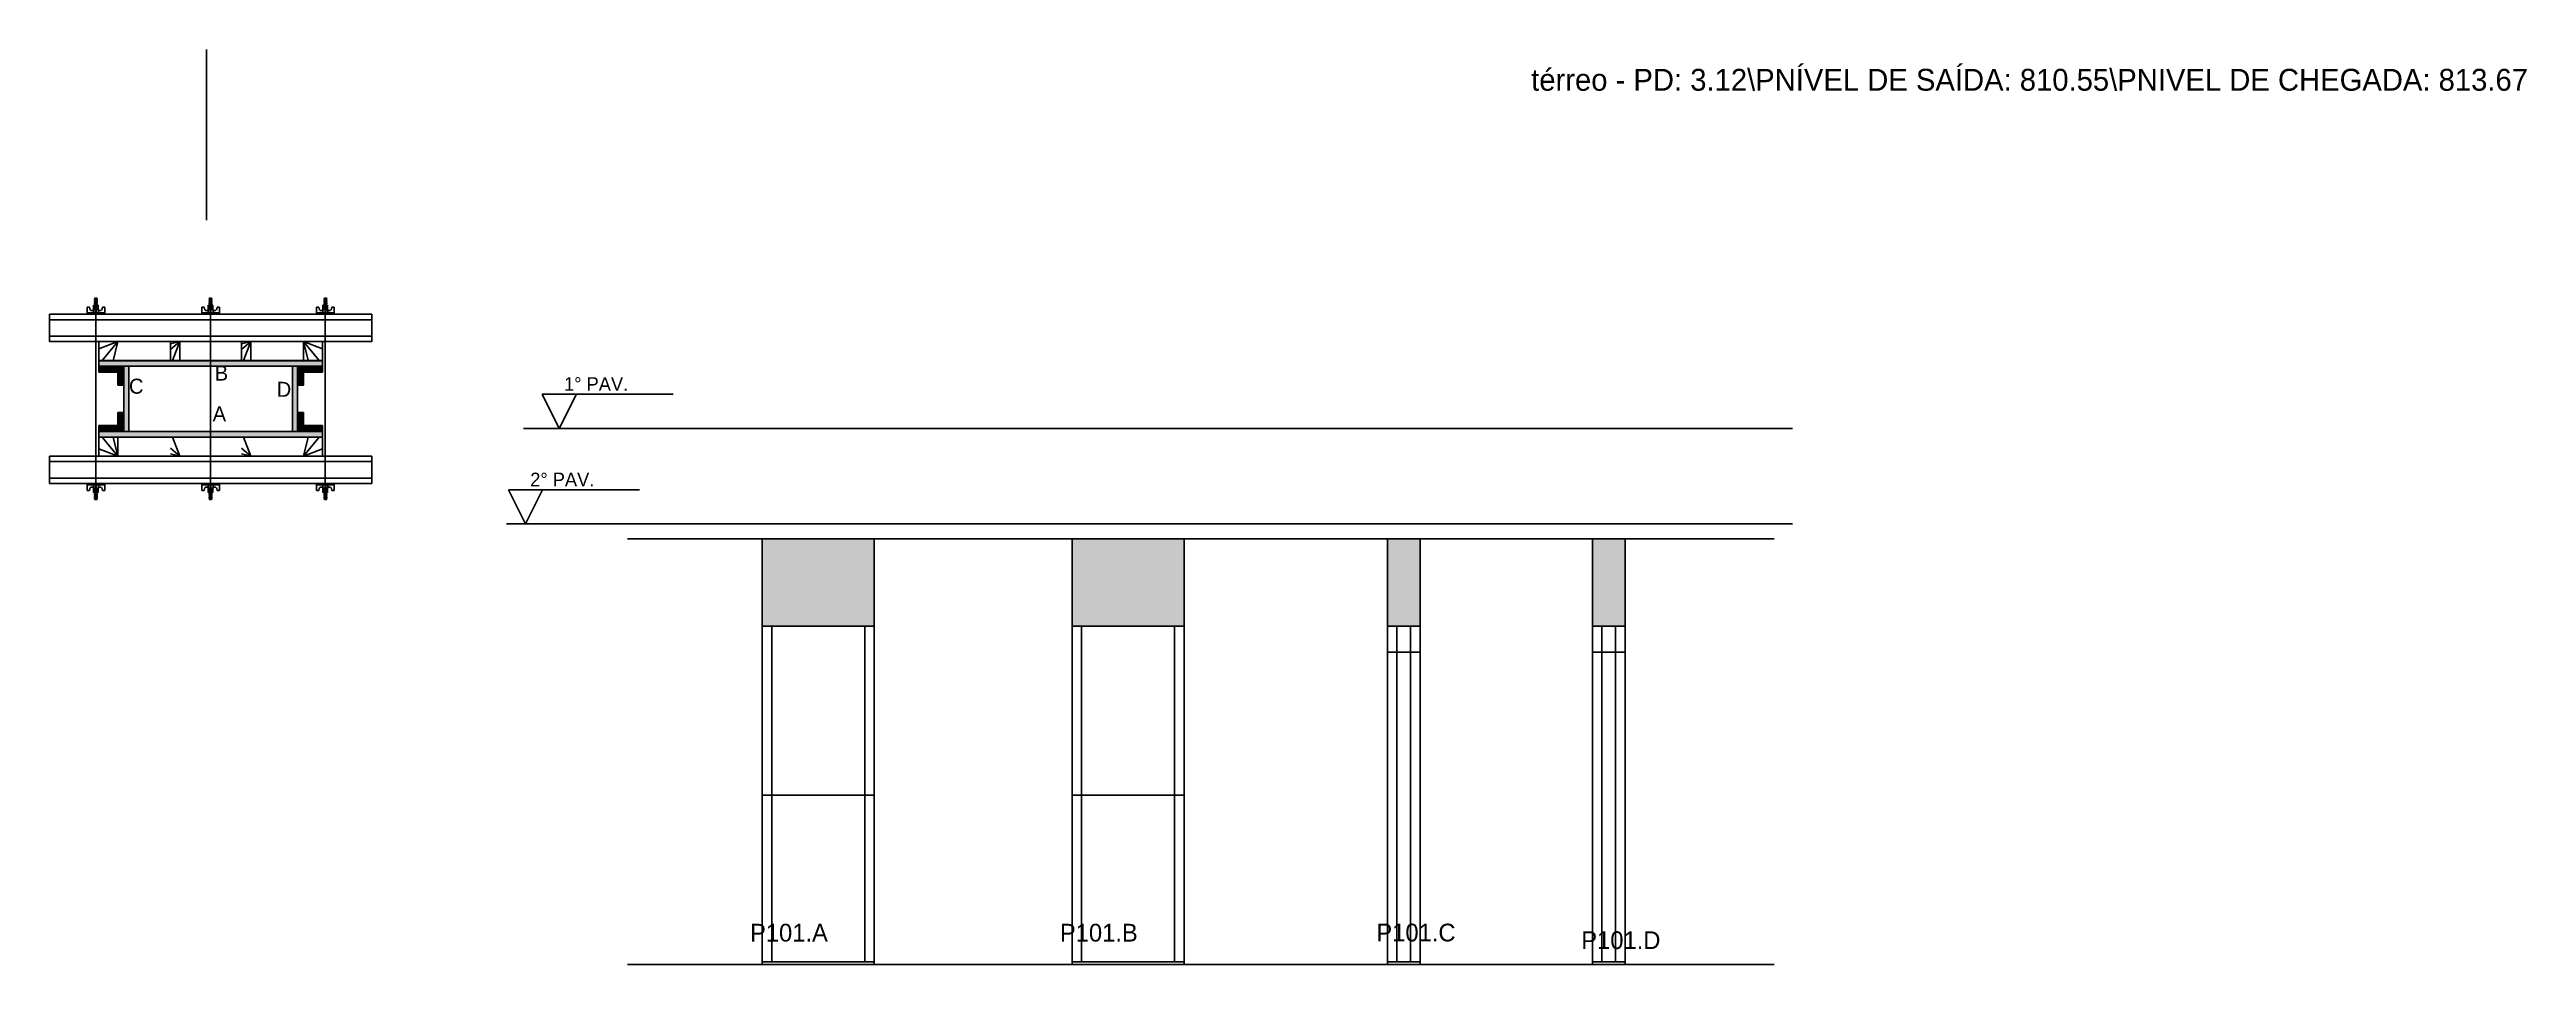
# Model space of a CAD drawing. Header units: metres. Extents: x 14595 to 16410, y -1766 to -1095.
import ezdxf

# ---------------------------------------------------------------- set-up
doc = ezdxf.new("R2010")
doc.units = ezdxf.units.M
for name, color, linetype in [('CHAPA', 7, 'Continuous'), ('COTA', 7, 'Continuous'), ('Hachura', 7, 'Continuous'), ('Madeira', 7, 'Continuous'), ('NIVEL 1° PAV.', 7, 'Continuous'), ('NIVEL 2° PAV.', 7, 'Continuous'), ('NOMENCLATURA', 7, 'Continuous'), ('Nível', 7, 'Continuous'), ('Painéis', 7, 'Continuous'), ('Perfil Metálico', 7, 'Continuous'), ('SARR_2.2x7', 7, 'Continuous'), ('SARRAFO', 7, 'Continuous'), ('Texto Seção', 7, 'Continuous'), ('TEXTO_GERAL', 7, 'Continuous')]:
    doc.layers.add(name, color=color, linetype=linetype)

msp = doc.modelspace()

# ---------------------------------------------------------------- hatches: boundary and pattern name
at = {"layer": 'COTA'}
h = msp.add_hatch(color=7, dxfattribs=at)
h.dxf.hatch_style = 1
h.paths.add_polyline_path([(15117.3, -1518), (15199.3, -1518), (15199.3, -1518), (15199.3, -1454), (15199.3, -1454), (15117.3, -1454), (15117.3, -1454), (15117.3, -1518)])
h = msp.add_hatch(color=7, dxfattribs=at)
h.dxf.hatch_style = 1
h.paths.add_polyline_path([(15344.2, -1518), (15426.2, -1518), (15426.2, -1518), (15426.2, -1454), (15426.2, -1454), (15344.2, -1454), (15344.2, -1454), (15344.2, -1518)])
h = msp.add_hatch(color=7, dxfattribs=at)
h.dxf.hatch_style = 1
h.paths.add_polyline_path([(15575.2, -1518), (15599.2, -1518), (15599.2, -1518), (15599.2, -1454), (15599.2, -1454), (15575.2, -1454), (15575.2, -1454), (15575.2, -1518)])
h = msp.add_hatch(color=7, dxfattribs=at)
h.dxf.hatch_style = 1
h.paths.add_polyline_path([(15725.3, -1518), (15749.3, -1518), (15749.3, -1518), (15749.3, -1454), (15749.3, -1454), (15725.3, -1454), (15725.3, -1454), (15725.3, -1518)])
at = {"layer": 'Hachura'}
h = msp.add_hatch(color=7, dxfattribs=at)
h.dxf.hatch_style = 1
h.paths.add_polyline_path([(14631.2, -1327.4), (14631.2, -1323.4), (14631.2, -1323.4), (14795.2, -1323.4), (14795.2, -1323.4), (14795.2, -1327.4), (14795.2, -1327.4), (14631.2, -1327.4)])
h = msp.add_hatch(color=7, dxfattribs=at)
h.dxf.hatch_style = 1
h.paths.add_polyline_path([(14631.2, -1327.4), (14631.2, -1323.4), (14631.2, -1323.4), (14795.2, -1323.4), (14795.2, -1323.4), (14795.2, -1327.4), (14795.2, -1327.4), (14631.2, -1327.4)])
h = msp.add_hatch(color=7, dxfattribs=at)
h.dxf.hatch_style = 1
h.paths.add_polyline_path([(14645.2, -1327.4), (14645.2, -1331.8), (14645.2, -1331.8), (14631.2, -1331.8), (14631.2, -1331.8), (14631.2, -1327.4), (14631.2, -1327.4), (14645.2, -1327.4)])
h = msp.add_hatch(color=7, dxfattribs=at)
h.dxf.hatch_style = 1
h.paths.add_polyline_path([(14649.6, -1327.4), (14645.2, -1327.4), (14645.2, -1327.4), (14645.2, -1341.4), (14645.2, -1341.4), (14649.6, -1341.4), (14649.6, -1341.4), (14649.6, -1327.4)])
h = msp.add_hatch(color=7, dxfattribs=at)
h.dxf.hatch_style = 1
h.paths.add_polyline_path([(14653.2, -1327.4), (14649.6, -1327.4), (14649.6, -1327.4), (14649.6, -1375.4), (14649.6, -1375.4), (14653.2, -1375.4), (14653.2, -1375.4), (14653.2, -1327.4)])
h = msp.add_hatch(color=7, dxfattribs=at)
h.dxf.hatch_style = 1
h.paths.add_polyline_path([(14653.2, -1327.4), (14649.6, -1327.4), (14649.6, -1327.4), (14649.6, -1375.4), (14649.6, -1375.4), (14653.2, -1375.4), (14653.2, -1375.4), (14653.2, -1327.4)])
h = msp.add_hatch(color=7, dxfattribs=at)
h.dxf.hatch_style = 1
h.paths.add_polyline_path([(14776.8, -1327.4), (14773.2, -1327.4), (14773.2, -1327.4), (14773.2, -1375.4), (14773.2, -1375.4), (14776.8, -1375.4), (14776.8, -1375.4), (14776.8, -1327.4)])
h = msp.add_hatch(color=7, dxfattribs=at)
h.dxf.hatch_style = 1
h.paths.add_polyline_path([(14776.8, -1327.4), (14773.2, -1327.4), (14773.2, -1327.4), (14773.2, -1375.4), (14773.2, -1375.4), (14776.8, -1375.4), (14776.8, -1375.4), (14776.8, -1327.4)])
h = msp.add_hatch(color=7, dxfattribs=at)
h.dxf.hatch_style = 1
h.paths.add_polyline_path([(14781.2, -1327.4), (14776.8, -1327.4), (14776.8, -1327.4), (14776.8, -1341.4), (14776.8, -1341.4), (14781.2, -1341.4), (14781.2, -1341.4), (14781.2, -1327.4)])
h = msp.add_hatch(color=7, dxfattribs=at)
h.dxf.hatch_style = 1
h.paths.add_polyline_path([(14781.2, -1327.4), (14781.2, -1331.8), (14781.2, -1331.8), (14795.2, -1331.8), (14795.2, -1331.8), (14795.2, -1327.4), (14795.2, -1327.4), (14781.2, -1327.4)])
h = msp.add_hatch(color=7, dxfattribs=at)
h.dxf.hatch_style = 1
h.paths.add_polyline_path([(14645.2, -1375.4), (14645.2, -1371), (14645.2, -1371), (14631.2, -1371), (14631.2, -1371), (14631.2, -1375.4), (14631.2, -1375.4), (14645.2, -1375.4)])
h = msp.add_hatch(color=7, dxfattribs=at)
h.dxf.hatch_style = 1
h.paths.add_polyline_path([(14631.2, -1375.4), (14631.2, -1379.4), (14631.2, -1379.4), (14795.2, -1379.4), (14795.2, -1379.4), (14795.2, -1375.4), (14795.2, -1375.4), (14631.2, -1375.4)])
h = msp.add_hatch(color=7, dxfattribs=at)
h.dxf.hatch_style = 1
h.paths.add_polyline_path([(14631.2, -1375.4), (14631.2, -1379.4), (14631.2, -1379.4), (14795.2, -1379.4), (14795.2, -1379.4), (14795.2, -1375.4), (14795.2, -1375.4), (14631.2, -1375.4)])
h = msp.add_hatch(color=7, dxfattribs=at)
h.dxf.hatch_style = 1
h.paths.add_polyline_path([(14649.6, -1375.4), (14645.2, -1375.4), (14645.2, -1375.4), (14645.2, -1361.4), (14645.2, -1361.4), (14649.6, -1361.4), (14649.6, -1361.4), (14649.6, -1375.4)])
h = msp.add_hatch(color=7, dxfattribs=at)
h.dxf.hatch_style = 1
h.paths.add_polyline_path([(14781.2, -1375.4), (14776.8, -1375.4), (14776.8, -1375.4), (14776.8, -1361.4), (14776.8, -1361.4), (14781.2, -1361.4), (14781.2, -1361.4), (14781.2, -1375.4)])
h = msp.add_hatch(color=7, dxfattribs=at)
h.dxf.hatch_style = 1
h.paths.add_polyline_path([(14781.2, -1375.4), (14781.2, -1371), (14781.2, -1371), (14795.2, -1371), (14795.2, -1371), (14795.2, -1375.4), (14795.2, -1375.4), (14781.2, -1375.4)])

# ---------------------------------------------------------------- linework, layer by layer
at = {"layer": 'CHAPA', "color": 7, "lineweight": 25}
for points in [[(14631.2, -1327.4), (14631.2, -1323.4), (14795.2, -1323.4), (14795.2, -1327.4)], [(14631.2, -1327.4), (14631.2, -1323.4), (14795.2, -1323.4), (14795.2, -1327.4)], [(14653.2, -1327.4), (14649.6, -1327.4), (14649.6, -1375.4), (14653.2, -1375.4)], [(14653.2, -1327.4), (14649.6, -1327.4), (14649.6, -1375.4), (14653.2, -1375.4)], [(14776.8, -1327.4), (14773.2, -1327.4), (14773.2, -1375.4), (14776.8, -1375.4)], [(14776.8, -1327.4), (14773.2, -1327.4), (14773.2, -1375.4), (14776.8, -1375.4)], [(14631.2, -1375.4), (14631.2, -1379.4), (14795.2, -1379.4), (14795.2, -1375.4)], [(14631.2, -1375.4), (14631.2, -1379.4), (14795.2, -1379.4), (14795.2, -1375.4)]]:
    msp.add_lwpolyline(points, close=True, dxfattribs=at)
at = {"layer": 'COTA', "color": 7, "lineweight": 25}
for p, q in [((15199.3, -1454), (15117.3, -1454)), ((15117.3, -1518), (15117.3, -1454)), ((15199.3, -1518), (15199.3, -1454)), ((15426.2, -1454), (15344.2, -1454)), ((15344.2, -1518), (15344.2, -1454)), ((15426.2, -1518), (15426.2, -1454))]:
    msp.add_line(p, q, dxfattribs=at)
for points in [[(15599.2, -1518), (15599.2, -1454), (15575.2, -1454), (15575.2, -1518)], [(15749.3, -1518), (15749.3, -1454), (15725.3, -1454), (15725.3, -1518)]]:
    msp.add_lwpolyline(points, dxfattribs=at)
at = {"layer": 'Defpoints', "color": 7, "lineweight": 25}
msp.add_line((14710.2, -1220.3), (14710.2, -1095.3), dxfattribs=at)
at = {"layer": 'Hachura', "color": 7, "lineweight": 25}
for p, q in [((14622.7, -1284.2), (14624.4, -1284.2)), ((14622.8, -1289.4), (14622.8, -1284.2)), ((14624.4, -1284.2), (14625, -1286.4)), ((14625.3, -1286.6), (14627.3, -1286.6)), ((14627.3, -1285.9), (14631.1, -1285.9)), ((14627.3, -1288.4), (14627.3, -1285.9)), ((14630.9, -1282.6), (14627.5, -1282.6)), ((14627.5, -1282.6), (14627.5, -1285.9)), ((14630.9, -1282.7), (14627.5, -1282.7)), ((14628.1, -1278.3), (14630.3, -1279.4)), ((14630.2, -1279.6), (14628.1, -1278.5)), ((14628.1, -1279.4), (14630.3, -1280.5)), ((14630.2, -1280.8), (14628.1, -1279.7)), ((14628.1, -1280.6), (14630.3, -1281.7)), ((14630.2, -1281.9), (14628.1, -1280.9)), ((14629.3, -1282.6), (14628.1, -1282)), ((14628.2, -1277.9), (14628.5, -1277.6)), ((14628.2, -1278.2), (14628.2, -1277.9)), ((14628.2, -1277.9), (14628.2, -1277.9)), ((14630.1, -1277.9), (14628.2, -1277.9)), ((14628.2, -1278.2), (14630.1, -1279.2)), ((14628.2, -1278.2), (14630.1, -1279.2)), ((14628.2, -1279.4), (14628.2, -1278.7)), ((14630.1, -1279.7), (14628.2, -1278.7)), ((14628.2, -1279.4), (14630.1, -1280.3)), ((14628.2, -1280.5), (14628.2, -1279.9)), ((14630.1, -1280.8), (14628.2, -1279.9)), ((14628.2, -1280.1), (14628.2, -1279.9)), ((14628.2, -1280.5), (14630.1, -1281.5)), ((14628.2, -1281.7), (14628.2, -1281)), ((14630.1, -1282), (14628.2, -1281)), ((14628.2, -1281.7), (14630.1, -1282.6)), ((14629.1, -1282.6), (14628.2, -1282.2)), ((14628.2, -1282.6), (14628.2, -1282.2)), ((14628.5, -1277.6), (14629.8, -1277.6)), ((14628.6, -1282.6), (14628.6, -1285.9)), ((14630.1, -1278.5), (14628.8, -1277.9)), ((14628.9, -1288.4), (14628.9, -1286.5)), ((14630.2, -1278.4), (14629.1, -1277.9)), ((14629.2, -1278.6), (14629.2, -1420.4)), ((14629.4, -1286.5), (14629.4, -1288.4)), ((14629.6, -1277.9), (14630.3, -1278.2)), ((14630.1, -1277.9), (14629.8, -1277.6)), ((14629.8, -1277.9), (14630.1, -1278)), ((14630.1, -1278), (14630.1, -1277.9)), ((14630.1, -1278.5), (14630.1, -1279.2)), ((14630.1, -1280.3), (14630.1, -1279.7)), ((14630.1, -1281.1), (14630.1, -1280.8)), ((14630.1, -1281.1), (14630.1, -1281.5)), ((14630.1, -1282), (14630.1, -1282.6)), ((14630.1, -1282.6), (14630.1, -1285.9)), ((14630.9, -1285.9), (14630.9, -1282.6)), ((14631.1, -1285.9), (14630.9, -1285.9)), ((14631.1, -1285.9), (14630.9, -1285.9)), ((14631.1, -1285.9), (14631.1, -1288.4)), ((14633.1, -1286.6), (14631.1, -1286.6)), ((14634, -1284.2), (14633.4, -1286.4)), ((14635.6, -1284.2), (14634, -1284.2)), ((14635.6, -1288.4), (14635.6, -1284.2)), ((14706.7, -1284.2), (14708.4, -1284.2)), ((14706.8, -1289.4), (14706.8, -1284.2)), ((14708.4, -1284.2), (14709, -1286.4)), ((14709.3, -1286.6), (14711.3, -1286.6)), ((14711.3, -1285.9), (14715.1, -1285.9)), ((14711.3, -1288.4), (14711.3, -1285.9)), ((14714.9, -1282.6), (14711.5, -1282.6)), ((14711.5, -1282.6), (14711.5, -1285.9)), ((14714.9, -1282.7), (14711.5, -1282.7)), ((14712.1, -1278.3), (14714.3, -1279.4)), ((14714.2, -1279.6), (14712.1, -1278.5)), ((14712.1, -1279.4), (14714.3, -1280.5)), ((14714.2, -1280.8), (14712.1, -1279.7)), ((14712.1, -1280.6), (14714.3, -1281.7)), ((14714.2, -1281.9), (14712.1, -1280.9)), ((14713.3, -1282.6), (14712.1, -1282)), ((14712.2, -1277.9), (14712.5, -1277.6)), ((14712.2, -1278.2), (14712.2, -1277.9)), ((14712.2, -1277.9), (14712.2, -1277.9)), ((14714.1, -1277.9), (14712.2, -1277.9)), ((14712.2, -1278.2), (14714.1, -1279.2)), ((14712.2, -1278.2), (14714.1, -1279.2)), ((14712.2, -1279.4), (14712.2, -1278.7)), ((14714.1, -1279.7), (14712.2, -1278.7)), ((14712.2, -1279.4), (14714.1, -1280.3)), ((14712.2, -1280.5), (14712.2, -1279.9)), ((14714.1, -1280.8), (14712.2, -1279.9)), ((14712.2, -1280.1), (14712.2, -1279.9)), ((14712.2, -1280.5), (14714.1, -1281.5)), ((14712.2, -1281.7), (14712.2, -1281)), ((14714.1, -1282), (14712.2, -1281)), ((14712.2, -1281.7), (14714.1, -1282.6)), ((14713.1, -1282.6), (14712.2, -1282.2)), ((14712.2, -1282.6), (14712.2, -1282.2)), ((14712.5, -1277.6), (14713.8, -1277.6)), ((14712.6, -1282.6), (14712.6, -1285.9)), ((14714.1, -1278.5), (14712.8, -1277.9)), ((14712.9, -1288.4), (14712.9, -1286.5)), ((14714.2, -1278.4), (14713.1, -1277.9)), ((14713.2, -1278.6), (14713.2, -1420.4)), ((14713.4, -1286.5), (14713.4, -1288.4)), ((14713.6, -1277.9), (14714.3, -1278.2)), ((14714.1, -1277.9), (14713.8, -1277.6)), ((14713.8, -1277.9), (14714.1, -1278)), ((14714.1, -1278), (14714.1, -1277.9)), ((14714.1, -1278.5), (14714.1, -1279.2)), ((14714.1, -1280.3), (14714.1, -1279.7)), ((14714.1, -1281.1), (14714.1, -1280.8)), ((14714.1, -1281.1), (14714.1, -1281.5)), ((14714.1, -1282), (14714.1, -1282.6)), ((14714.1, -1282.6), (14714.1, -1285.9)), ((14714.9, -1285.9), (14714.9, -1282.6)), ((14715.1, -1285.9), (14714.9, -1285.9)), ((14715.1, -1285.9), (14714.9, -1285.9)), ((14715.1, -1285.9), (14715.1, -1288.4)), ((14717.1, -1286.6), (14715.1, -1286.6)), ((14718, -1284.2), (14717.4, -1286.4)), ((14719.6, -1284.2), (14718, -1284.2)), ((14719.6, -1288.4), (14719.6, -1284.2)), ((14790.8, -1288.4), (14790.8, -1284.2)), ((14790.8, -1284.2), (14792.4, -1284.2)), ((14792.4, -1284.2), (14793, -1286.4)), ((14793.3, -1286.6), (14795.3, -1286.6)), ((14799.1, -1285.9), (14795.3, -1285.9)), ((14795.3, -1285.9), (14795.3, -1288.4)), ((14795.3, -1285.9), (14795.5, -1285.9)), ((14795.3, -1285.9), (14795.5, -1285.9)), ((14795.5, -1282.6), (14798.9, -1282.6)), ((14795.5, -1285.9), (14795.5, -1282.6)), ((14795.5, -1282.7), (14798.9, -1282.7)), ((14796.8, -1277.9), (14796.1, -1278.2)), ((14798.3, -1278.3), (14796.1, -1279.4)), ((14798.3, -1279.4), (14796.1, -1280.5)), ((14798.3, -1280.6), (14796.1, -1281.7)), ((14796.2, -1278.4), (14797.3, -1277.9)), ((14796.2, -1279.6), (14798.3, -1278.5)), ((14796.2, -1280.8), (14798.3, -1279.7)), ((14796.2, -1281.9), (14798.3, -1280.9)), ((14796.3, -1277.9), (14796.6, -1277.6)), ((14796.6, -1277.9), (14796.3, -1278)), ((14796.3, -1278), (14796.3, -1277.9)), ((14796.3, -1278.5), (14797.6, -1277.9)), ((14796.3, -1277.9), (14798.2, -1277.9)), ((14798.2, -1278.2), (14796.3, -1279.2)), ((14798.2, -1278.2), (14796.3, -1279.2)), ((14796.3, -1278.5), (14796.3, -1279.2)), ((14796.3, -1279.7), (14798.2, -1278.7)), ((14798.2, -1279.4), (14796.3, -1280.3)), ((14796.3, -1280.3), (14796.3, -1279.7)), ((14796.3, -1280.8), (14798.2, -1279.9)), ((14798.2, -1280.5), (14796.3, -1281.5)), ((14796.3, -1281.1), (14796.3, -1280.8)), ((14796.3, -1282), (14798.2, -1281)), ((14796.3, -1281.1), (14796.3, -1281.5)), ((14798.2, -1281.7), (14796.3, -1282.6)), ((14796.3, -1282), (14796.3, -1282.6)), ((14796.3, -1282.6), (14796.3, -1285.9)), ((14797.9, -1277.6), (14796.6, -1277.6)), ((14797, -1286.5), (14797, -1288.4)), ((14797.1, -1282.6), (14798.3, -1282)), ((14797.2, -1278.6), (14797.2, -1420.4)), ((14797.3, -1282.6), (14798.2, -1282.2)), ((14797.5, -1288.4), (14797.5, -1286.5)), ((14797.8, -1282.6), (14797.8, -1285.9)), ((14798.2, -1277.9), (14797.9, -1277.6)), ((14798.2, -1278.2), (14798.2, -1277.9)), ((14798.2, -1277.9), (14798.2, -1277.9)), ((14798.2, -1279.4), (14798.2, -1278.7)), ((14798.2, -1280.5), (14798.2, -1279.9)), ((14798.2, -1280.1), (14798.2, -1279.9)), ((14798.2, -1281.7), (14798.2, -1281)), ((14798.2, -1282.6), (14798.2, -1282.2)), ((14798.9, -1282.6), (14798.9, -1285.9)), ((14799.1, -1288.4), (14799.1, -1285.9)), ((14801.1, -1286.6), (14799.1, -1286.6)), ((14802, -1284.2), (14801.4, -1286.4)), ((14803.7, -1284.2), (14802, -1284.2)), ((14803.6, -1289.4), (14803.6, -1284.2)), ((14622.7, -1288.4), (14635.6, -1288.4)), ((14622.7, -1288.4), (14627.9, -1288.4)), ((14635.6, -1289.4), (14622.8, -1289.4)), ((14622.9, -1288.4), (14622.9, -1289.4)), ((14623.1, -1288.4), (14623.1, -1289.4)), ((14623.4, -1288.4), (14623.4, -1289.4)), ((14623.9, -1288.4), (14623.9, -1289.4)), ((14624.7, -1288.4), (14624.7, -1289.4)), ((14626.2, -1288.4), (14626.2, -1289.4)), ((14634.7, -1289.4), (14626.9, -1289.4)), ((14629.2, -1288.4), (14627.3, -1288.4)), ((14627.9, -1288.4), (14628.6, -1288.4)), ((14628.2, -1288.8), (14628.2, -1288.6)), ((14628.2, -1289.2), (14628.2, -1288.8)), ((14629.2, -1288.4), (14629.2, -1289.4)), ((14630.2, -1288.6), (14630.2, -1289)), ((14632.2, -1288.4), (14632.2, -1289.4)), ((14633.7, -1288.4), (14633.7, -1289.4)), ((14634.5, -1288.4), (14634.5, -1289.4)), ((14635, -1288.4), (14635, -1289.4)), ((14635.3, -1288.4), (14635.3, -1289.4)), ((14635.5, -1288.4), (14635.5, -1289.4)), ((14635.6, -1288.4), (14635.6, -1289.4)), ((14706.7, -1288.4), (14719.6, -1288.4)), ((14706.7, -1288.4), (14711.9, -1288.4)), ((14719.6, -1289.4), (14706.8, -1289.4)), ((14706.9, -1288.4), (14706.9, -1289.4)), ((14707.1, -1288.4), (14707.1, -1289.4)), ((14707.4, -1288.4), (14707.4, -1289.4)), ((14707.9, -1288.4), (14707.9, -1289.4)), ((14708.7, -1288.4), (14708.7, -1289.4)), ((14710.2, -1288.4), (14710.2, -1289.4)), ((14718.7, -1289.4), (14710.9, -1289.4)), ((14713.2, -1288.4), (14711.3, -1288.4)), ((14711.9, -1288.4), (14712.6, -1288.4)), ((14712.2, -1288.8), (14712.2, -1288.6)), ((14712.2, -1289.2), (14712.2, -1288.8)), ((14713.2, -1288.4), (14713.2, -1289.4)), ((14714.2, -1288.6), (14714.2, -1289)), ((14716.2, -1288.4), (14716.2, -1289.4)), ((14717.7, -1288.4), (14717.7, -1289.4)), ((14718.5, -1288.4), (14718.5, -1289.4)), ((14719, -1288.4), (14719, -1289.4)), ((14719.3, -1288.4), (14719.3, -1289.4)), ((14719.5, -1288.4), (14719.5, -1289.4)), ((14719.6, -1288.4), (14719.6, -1289.4)), ((14803.7, -1288.4), (14790.8, -1288.4)), ((14790.8, -1288.4), (14790.8, -1289.4)), ((14790.8, -1289.4), (14803.6, -1289.4)), ((14790.9, -1288.4), (14790.9, -1289.4)), ((14791.1, -1288.4), (14791.1, -1289.4)), ((14791.4, -1288.4), (14791.4, -1289.4)), ((14791.7, -1289.4), (14799.5, -1289.4)), ((14791.9, -1288.4), (14791.9, -1289.4)), ((14792.7, -1288.4), (14792.7, -1289.4)), ((14794.2, -1288.4), (14794.2, -1289.4)), ((14796.2, -1288.6), (14796.2, -1289)), ((14797.2, -1288.4), (14799.1, -1288.4)), ((14797.2, -1288.4), (14797.2, -1289.4)), ((14798.5, -1288.4), (14797.8, -1288.4)), ((14798.2, -1288.8), (14798.2, -1288.6)), ((14798.2, -1289.2), (14798.2, -1288.8)), ((14803.7, -1288.4), (14798.5, -1288.4)), ((14800.2, -1288.4), (14800.2, -1289.4)), ((14801.7, -1288.4), (14801.7, -1289.4)), ((14802.5, -1288.4), (14802.5, -1289.4)), ((14803, -1288.4), (14803, -1289.4)), ((14803.3, -1288.4), (14803.3, -1289.4)), ((14803.5, -1288.4), (14803.5, -1289.4)), ((14622.7, -1414.3), (14635.6, -1414.3)), ((14622.7, -1414.3), (14627.9, -1414.3)), ((14635.6, -1413.4), (14622.8, -1413.4)), ((14622.8, -1413.4), (14622.8, -1418.5)), ((14622.9, -1414.3), (14622.9, -1413.3)), ((14623.1, -1414.3), (14623.1, -1413.3)), ((14623.4, -1414.3), (14623.4, -1413.3)), ((14623.9, -1414.3), (14623.9, -1413.3)), ((14624.7, -1414.3), (14624.7, -1413.3)), ((14626.2, -1414.3), (14626.2, -1413.3)), ((14634.7, -1413.4), (14626.9, -1413.4)), ((14629.2, -1414.3), (14627.3, -1414.3)), ((14627.3, -1414.3), (14627.3, -1416.8)), ((14627.9, -1414.3), (14628.6, -1414.3)), ((14628.2, -1413.5), (14628.2, -1413.9)), ((14628.2, -1413.9), (14628.2, -1414.1)), ((14628.9, -1414.3), (14628.9, -1416.3)), ((14629.2, -1414.3), (14629.2, -1413.4)), ((14629.4, -1416.3), (14629.4, -1414.3)), ((14630.2, -1414.1), (14630.2, -1413.7)), ((14631.1, -1416.8), (14631.1, -1414.3)), ((14632.2, -1414.3), (14632.2, -1413.4)), ((14633.7, -1414.3), (14633.7, -1413.3)), ((14634.5, -1414.3), (14634.5, -1413.3)), ((14635, -1414.3), (14635, -1413.3)), ((14635.3, -1414.3), (14635.3, -1413.3)), ((14635.5, -1414.3), (14635.5, -1413.3)), ((14635.6, -1414.3), (14635.6, -1413.4)), ((14635.6, -1414.3), (14635.6, -1418.5)), ((14706.7, -1414.3), (14719.6, -1414.3)), ((14706.7, -1414.3), (14711.9, -1414.3)), ((14719.6, -1413.4), (14706.8, -1413.4)), ((14706.8, -1413.4), (14706.8, -1418.5)), ((14706.9, -1414.3), (14706.9, -1413.3)), ((14707.1, -1414.3), (14707.1, -1413.3)), ((14707.4, -1414.3), (14707.4, -1413.3)), ((14707.9, -1414.3), (14707.9, -1413.3)), ((14708.7, -1414.3), (14708.7, -1413.3)), ((14710.2, -1414.3), (14710.2, -1413.3)), ((14718.7, -1413.4), (14710.9, -1413.4)), ((14713.2, -1414.3), (14711.3, -1414.3)), ((14711.3, -1414.3), (14711.3, -1416.8)), ((14711.9, -1414.3), (14712.6, -1414.3)), ((14712.2, -1413.5), (14712.2, -1413.9)), ((14712.2, -1413.9), (14712.2, -1414.1)), ((14712.9, -1414.3), (14712.9, -1416.3)), ((14713.2, -1414.3), (14713.2, -1413.4)), ((14713.4, -1416.3), (14713.4, -1414.3)), ((14714.2, -1414.1), (14714.2, -1413.7)), ((14715.1, -1416.8), (14715.1, -1414.3)), ((14716.2, -1414.3), (14716.2, -1413.4)), ((14717.7, -1414.3), (14717.7, -1413.3)), ((14718.5, -1414.3), (14718.5, -1413.3)), ((14719, -1414.3), (14719, -1413.3)), ((14719.3, -1414.3), (14719.3, -1413.3)), ((14719.5, -1414.3), (14719.5, -1413.3)), ((14719.6, -1414.3), (14719.6, -1413.4)), ((14719.6, -1414.3), (14719.6, -1418.5)), ((14790.8, -1413.4), (14803.6, -1413.4)), ((14790.8, -1414.3), (14790.8, -1413.4)), ((14803.7, -1414.3), (14790.8, -1414.3)), ((14790.8, -1414.3), (14790.8, -1418.5)), ((14790.9, -1414.3), (14790.9, -1413.3)), ((14791.1, -1414.3), (14791.1, -1413.3)), ((14791.4, -1414.3), (14791.4, -1413.3)), ((14791.7, -1413.4), (14799.5, -1413.4)), ((14791.9, -1414.3), (14791.9, -1413.3)), ((14792.7, -1414.3), (14792.7, -1413.3)), ((14794.2, -1414.3), (14794.2, -1413.4)), ((14795.3, -1416.8), (14795.3, -1414.3)), ((14796.2, -1414.1), (14796.2, -1413.7)), ((14797, -1416.3), (14797, -1414.3)), ((14797.2, -1414.3), (14797.2, -1413.4)), ((14797.2, -1414.3), (14799.1, -1414.3)), ((14797.5, -1414.3), (14797.5, -1416.3)), ((14798.5, -1414.3), (14797.8, -1414.3)), ((14798.2, -1413.5), (14798.2, -1413.9)), ((14798.2, -1413.9), (14798.2, -1414.1)), ((14803.7, -1414.3), (14798.5, -1414.3)), ((14799.1, -1414.3), (14799.1, -1416.8)), ((14800.2, -1414.3), (14800.2, -1413.3)), ((14801.7, -1414.3), (14801.7, -1413.3)), ((14802.5, -1414.3), (14802.5, -1413.3)), ((14803, -1414.3), (14803, -1413.3)), ((14803.3, -1414.3), (14803.3, -1413.3)), ((14803.5, -1414.3), (14803.5, -1413.3)), ((14803.6, -1413.4), (14803.6, -1418.5)), ((14622.7, -1418.5), (14624.4, -1418.5)), ((14624.4, -1418.5), (14625, -1416.3)), ((14625.3, -1416.1), (14627.3, -1416.1)), ((14627.3, -1416.8), (14631.1, -1416.8)), ((14627.5, -1420.1), (14627.5, -1416.8)), ((14630.9, -1420), (14627.5, -1420)), ((14630.9, -1420.1), (14627.5, -1420.1)), ((14629.3, -1420.1), (14628.1, -1420.7)), ((14630.2, -1420.8), (14628.1, -1421.9)), ((14628.1, -1422.1), (14630.3, -1421)), ((14630.2, -1421.9), (14628.1, -1423)), ((14628.1, -1423.3), (14630.3, -1422.2)), ((14630.2, -1423.1), (14628.1, -1424.2)), ((14628.1, -1424.4), (14630.3, -1423.3)), ((14628.2, -1421), (14630.1, -1420.1)), ((14629.1, -1420.1), (14628.2, -1420.5)), ((14628.2, -1420.1), (14628.2, -1420.5)), ((14630.1, -1420.7), (14628.2, -1421.7)), ((14628.2, -1421), (14628.2, -1421.7)), ((14628.2, -1422.2), (14630.1, -1421.2)), ((14630.1, -1421.9), (14628.2, -1422.8)), ((14628.2, -1422.2), (14628.2, -1422.8)), ((14628.2, -1423.3), (14630.1, -1422.4)), ((14628.2, -1422.6), (14628.2, -1422.8)), ((14630.1, -1423), (14628.2, -1424)), ((14628.2, -1423.3), (14628.2, -1424)), ((14628.2, -1424.5), (14630.1, -1423.5)), ((14628.2, -1424.5), (14630.1, -1423.5)), ((14628.2, -1424.5), (14628.2, -1424.8)), ((14628.2, -1424.8), (14628.2, -1424.8)), ((14628.2, -1424.8), (14628.5, -1425.2)), ((14630.1, -1424.8), (14628.2, -1424.8)), ((14628.5, -1425.2), (14629.8, -1425.2)), ((14628.6, -1420.1), (14628.6, -1416.8)), ((14630.1, -1424.2), (14628.8, -1424.8)), ((14630.2, -1424.3), (14629.1, -1424.8)), ((14629.6, -1424.8), (14630.3, -1424.5)), ((14629.8, -1424.8), (14630.1, -1424.7)), ((14630.1, -1424.8), (14629.8, -1425.2)), ((14630.1, -1420.1), (14630.1, -1416.8)), ((14630.1, -1420.7), (14630.1, -1420.1)), ((14630.1, -1421.7), (14630.1, -1421.2)), ((14630.1, -1421.7), (14630.1, -1421.9)), ((14630.1, -1422.4), (14630.1, -1423)), ((14630.1, -1424.2), (14630.1, -1423.5)), ((14630.1, -1424.7), (14630.1, -1424.8)), ((14630.9, -1416.8), (14630.9, -1420.1)), ((14631.1, -1416.8), (14630.9, -1416.8)), ((14631.1, -1416.8), (14630.9, -1416.8)), ((14633.1, -1416.1), (14631.1, -1416.1)), ((14634, -1418.5), (14633.4, -1416.3)), ((14635.6, -1418.5), (14634, -1418.5)), ((14706.7, -1418.5), (14708.4, -1418.5)), ((14708.4, -1418.5), (14709, -1416.3)), ((14709.3, -1416.1), (14711.3, -1416.1)), ((14711.3, -1416.8), (14715.1, -1416.8)), ((14711.5, -1420.1), (14711.5, -1416.8)), ((14714.9, -1420), (14711.5, -1420)), ((14714.9, -1420.1), (14711.5, -1420.1)), ((14713.3, -1420.1), (14712.1, -1420.7)), ((14714.2, -1420.8), (14712.1, -1421.9)), ((14712.1, -1422.1), (14714.3, -1421)), ((14714.2, -1421.9), (14712.1, -1423)), ((14712.1, -1423.3), (14714.3, -1422.2)), ((14714.2, -1423.1), (14712.1, -1424.2)), ((14712.1, -1424.4), (14714.3, -1423.3)), ((14712.2, -1421), (14714.1, -1420.1)), ((14713.1, -1420.1), (14712.2, -1420.5)), ((14712.2, -1420.1), (14712.2, -1420.5)), ((14714.1, -1420.7), (14712.2, -1421.7)), ((14712.2, -1421), (14712.2, -1421.7)), ((14712.2, -1422.2), (14714.1, -1421.2)), ((14714.1, -1421.9), (14712.2, -1422.8)), ((14712.2, -1422.2), (14712.2, -1422.8)), ((14712.2, -1423.3), (14714.1, -1422.4)), ((14712.2, -1422.6), (14712.2, -1422.8)), ((14714.1, -1423), (14712.2, -1424)), ((14712.2, -1423.3), (14712.2, -1424)), ((14712.2, -1424.5), (14714.1, -1423.5)), ((14712.2, -1424.5), (14714.1, -1423.5)), ((14712.2, -1424.5), (14712.2, -1424.8)), ((14712.2, -1424.8), (14712.2, -1424.8)), ((14712.2, -1424.8), (14712.5, -1425.2)), ((14714.1, -1424.8), (14712.2, -1424.8)), ((14712.5, -1425.2), (14713.8, -1425.2)), ((14712.6, -1420.1), (14712.6, -1416.8)), ((14714.1, -1424.2), (14712.8, -1424.8)), ((14714.2, -1424.3), (14713.1, -1424.8)), ((14713.6, -1424.8), (14714.3, -1424.5)), ((14713.8, -1424.8), (14714.1, -1424.7)), ((14714.1, -1424.8), (14713.8, -1425.2)), ((14714.1, -1420.1), (14714.1, -1416.8)), ((14714.1, -1420.7), (14714.1, -1420.1)), ((14714.1, -1421.7), (14714.1, -1421.2)), ((14714.1, -1421.7), (14714.1, -1421.9)), ((14714.1, -1422.4), (14714.1, -1423)), ((14714.1, -1424.2), (14714.1, -1423.5)), ((14714.1, -1424.7), (14714.1, -1424.8)), ((14714.9, -1416.8), (14714.9, -1420.1)), ((14715.1, -1416.8), (14714.9, -1416.8)), ((14715.1, -1416.8), (14714.9, -1416.8)), ((14717.1, -1416.1), (14715.1, -1416.1)), ((14718, -1418.5), (14717.4, -1416.3)), ((14719.6, -1418.5), (14718, -1418.5)), ((14790.8, -1418.5), (14792.4, -1418.5)), ((14792.4, -1418.5), (14793, -1416.3)), ((14793.3, -1416.1), (14795.3, -1416.1)), ((14799.1, -1416.8), (14795.3, -1416.8)), ((14795.3, -1416.8), (14795.5, -1416.8)), ((14795.3, -1416.8), (14795.5, -1416.8)), ((14795.5, -1416.8), (14795.5, -1420.1)), ((14795.5, -1420), (14798.9, -1420)), ((14795.5, -1420.1), (14798.9, -1420.1)), ((14798.3, -1422.1), (14796.1, -1421)), ((14798.3, -1423.3), (14796.1, -1422.2)), ((14798.3, -1424.4), (14796.1, -1423.3)), ((14796.8, -1424.8), (14796.1, -1424.5)), ((14796.2, -1420.8), (14798.3, -1421.9)), ((14796.2, -1421.9), (14798.3, -1423)), ((14796.2, -1423.1), (14798.3, -1424.2)), ((14796.2, -1424.3), (14797.3, -1424.8)), ((14796.3, -1420.1), (14796.3, -1416.8)), ((14796.3, -1420.7), (14796.3, -1420.1)), ((14798.2, -1421), (14796.3, -1420.1)), ((14796.3, -1420.7), (14798.2, -1421.7)), ((14796.3, -1421.7), (14796.3, -1421.2)), ((14798.2, -1422.2), (14796.3, -1421.2)), ((14796.3, -1421.7), (14796.3, -1421.9)), ((14796.3, -1421.9), (14798.2, -1422.8)), ((14796.3, -1422.4), (14796.3, -1423)), ((14798.2, -1423.3), (14796.3, -1422.4)), ((14796.3, -1423), (14798.2, -1424)), ((14798.2, -1424.5), (14796.3, -1423.5)), ((14796.3, -1424.2), (14796.3, -1423.5)), ((14798.2, -1424.5), (14796.3, -1423.5)), ((14796.3, -1424.2), (14797.6, -1424.8)), ((14796.6, -1424.8), (14796.3, -1424.7)), ((14796.3, -1424.7), (14796.3, -1424.8)), ((14796.3, -1424.8), (14796.6, -1425.2)), ((14796.3, -1424.8), (14798.2, -1424.8)), ((14797.9, -1425.2), (14796.6, -1425.2)), ((14797.1, -1420.1), (14798.3, -1420.7)), ((14797.3, -1420.1), (14798.2, -1420.5)), ((14797.8, -1420.1), (14797.8, -1416.8)), ((14798.2, -1424.8), (14797.9, -1425.2)), ((14798.2, -1420.1), (14798.2, -1420.5)), ((14798.2, -1421), (14798.2, -1421.7)), ((14798.2, -1422.2), (14798.2, -1422.8)), ((14798.2, -1422.6), (14798.2, -1422.8)), ((14798.2, -1423.3), (14798.2, -1424)), ((14798.2, -1424.5), (14798.2, -1424.8)), ((14798.2, -1424.8), (14798.2, -1424.8)), ((14798.9, -1420.1), (14798.9, -1416.8)), ((14801.1, -1416.1), (14799.1, -1416.1)), ((14802, -1418.5), (14801.4, -1416.3)), ((14803.7, -1418.5), (14802, -1418.5))]:
    msp.add_line(p, q, dxfattribs=at)
at = {"layer": 'Madeira', "color": 7, "lineweight": 25}
for p, q in [((14645.2, -1309.4), (14631.2, -1314.8)), ((14645.2, -1309.4), (14633.7, -1323.3)), ((14645.2, -1309.4), (14641.7, -1323.4)), ((14690.7, -1309.3), (14683.7, -1315.1)), ((14690.7, -1309.3), (14683.7, -1311.1)), ((14690.7, -1309.3), (14685.3, -1323.3)), ((14742.7, -1309.3), (14735.7, -1315.1)), ((14742.7, -1309.3), (14735.7, -1311.1)), ((14742.7, -1309.3), (14737.3, -1323.3)), ((14781.2, -1309.3), (14792.7, -1323.3)), ((14781.2, -1309.3), (14784.7, -1323.3)), ((14781.2, -1309.3), (14795.2, -1314.8)), ((14645.2, -1393.3), (14631.2, -1387.9)), ((14645.2, -1393.3), (14633.7, -1379.4)), ((14645.2, -1393.3), (14641.7, -1379.4)), ((14690.7, -1393.4), (14683.7, -1387.6)), ((14690.7, -1393.4), (14683.7, -1391.6)), ((14690.7, -1393.4), (14685.3, -1379.4)), ((14742.7, -1393.4), (14735.7, -1387.6)), ((14742.7, -1393.4), (14735.7, -1391.6)), ((14742.7, -1393.4), (14737.3, -1379.4)), ((14781.2, -1393.4), (14792.7, -1379.4)), ((14781.2, -1393.4), (14784.7, -1379.4)), ((14781.2, -1393.4), (14795.2, -1387.9))]:
    msp.add_line(p, q, dxfattribs=at)
for points in [[(14795.2, -1309.3), (14795.2, -1323.3), (14631.2, -1323.3), (14631.2, -1309.3)], [(14690.7, -1309.3), (14683.7, -1309.3), (14683.7, -1323.3), (14690.7, -1323.3)], [(14742.7, -1309.3), (14735.7, -1309.3), (14735.7, -1323.3), (14742.7, -1323.3)], [(14781.2, -1309.3), (14781.2, -1323.3), (14795.2, -1323.4), (14795.2, -1309.4)], [(14645.2, -1393.3), (14645.2, -1379.3), (14631.2, -1379.4), (14631.2, -1393.4)], [(14795.2, -1393.4), (14795.2, -1379.4), (14631.2, -1379.4), (14631.2, -1393.4)]]:
    msp.add_lwpolyline(points, close=True, dxfattribs=at)
at = {"layer": 'NIVEL 1° PAV.', "color": 7, "lineweight": 25}
for p, q in [((14956.1, -1348), (15052.1, -1348)), ((14956.1, -1348), (14968.6, -1373)), ((14968.6, -1373), (14981.1, -1348)), ((14942.3, -1373), (15872, -1373))]:
    msp.add_line(p, q, dxfattribs=at)
at = {"layer": 'NIVEL 2° PAV.', "color": 7, "lineweight": 25}
for p, q in [((14931.3, -1418), (15027.3, -1418)), ((14931.3, -1418), (14943.8, -1443)), ((14943.8, -1443), (14956.3, -1418)), ((14929.9, -1443), (15872, -1443))]:
    msp.add_line(p, q, dxfattribs=at)
at = {"layer": 'Nível', "color": 7, "lineweight": 25}
for p, q in [((15018.6, -1454), (15858.5, -1454)), ((15018.6, -1766), (15858.5, -1766))]:
    msp.add_line(p, q, dxfattribs=at)
at = {"layer": 'Painéis', "color": 7, "lineweight": 25}
for p, q in [((15117.3, -1518), (15117.3, -1766)), ((15199.3, -1518), (15117.3, -1518)), ((15199.3, -1766), (15199.3, -1518)), ((15344.2, -1518), (15344.2, -1766)), ((15426.2, -1518), (15344.2, -1518)), ((15426.2, -1766), (15426.2, -1518)), ((15575.2, -1518), (15575.2, -1764)), ((15575.2, -1518), (15599.2, -1518)), ((15599.2, -1518), (15575.2, -1518)), ((15599.2, -1518), (15575.2, -1518)), ((15599.2, -1518), (15575.2, -1518)), ((15599.2, -1764), (15599.2, -1518)), ((15599.2, -1518), (15599.2, -1764)), ((15725.3, -1518), (15725.3, -1764)), ((15725.3, -1518), (15749.3, -1518)), ((15749.3, -1518), (15725.3, -1518)), ((15749.3, -1518), (15725.3, -1518)), ((15749.3, -1518), (15725.3, -1518)), ((15749.3, -1764), (15749.3, -1518)), ((15749.3, -1518), (15749.3, -1764)), ((15575.2, -1537), (15599.2, -1537)), ((15599.2, -1537), (15575.2, -1537)), ((15599.2, -1537), (15575.2, -1537)), ((15599.2, -1537), (15575.2, -1537)), ((15725.3, -1537), (15749.3, -1537)), ((15749.3, -1537), (15725.3, -1537)), ((15749.3, -1537), (15725.3, -1537)), ((15749.3, -1537), (15725.3, -1537)), ((15199.3, -1642), (15117.3, -1642)), ((15426.2, -1642), (15344.2, -1642)), ((15117.3, -1764), (15199.3, -1764)), ((15344.2, -1764), (15426.2, -1764)), ((15575.2, -1764), (15599.2, -1764)), ((15725.3, -1764), (15749.3, -1764))]:
    msp.add_line(p, q, dxfattribs=at)
for points in [[(14773.2, -1375.4), (14773.2, -1327.4), (14653.2, -1327.4), (14653.2, -1375.4)], [(15199.3, -1764), (15117.3, -1764), (15117.3, -1766), (15199.3, -1766)], [(15426.2, -1764), (15344.2, -1764), (15344.2, -1766), (15426.2, -1766)], [(15575.2, -1764), (15599.2, -1764), (15599.2, -1766), (15575.2, -1766)], [(15725.3, -1764), (15749.3, -1764), (15749.3, -1766), (15725.3, -1766)]]:
    msp.add_lwpolyline(points, close=True, dxfattribs=at)
at = {"layer": 'Perfil Metálico', "color": 7, "lineweight": 25}
for points in [[(14595.2, -1289.4), (14595.2, -1309.4), (14831.2, -1309.4), (14831.2, -1289.4)], [(14831.2, -1305.4), (14831.2, -1293.4), (14595.2, -1293.4), (14595.2, -1305.4)], [(14595.2, -1413.4), (14595.2, -1393.4), (14831.2, -1393.4), (14831.2, -1413.4)], [(14831.2, -1397.4), (14831.2, -1409.4), (14595.2, -1409.4), (14595.2, -1397.4)]]:
    msp.add_lwpolyline(points, close=True, dxfattribs=at)
at = {"layer": 'SARR_2.2x7', "color": 7, "lineweight": 25}
for p, q in [((15124.3, -1764), (15124.3, -1518)), ((15192.3, -1764), (15192.3, -1518)), ((15351.2, -1764), (15351.2, -1518)), ((15419.2, -1764), (15419.2, -1518)), ((15582.2, -1518), (15582.2, -1764)), ((15582.2, -1518), (15582.2, -1518)), ((15582.2, -1518), (15582.2, -1518)), ((15592.2, -1518), (15592.2, -1764)), ((15592.2, -1518), (15592.2, -1518)), ((15592.2, -1518), (15592.2, -1518)), ((15732.3, -1518), (15732.3, -1764)), ((15732.3, -1518), (15732.3, -1518)), ((15732.3, -1518), (15732.3, -1518)), ((15742.3, -1518), (15742.3, -1764)), ((15742.3, -1518), (15742.3, -1518)), ((15742.3, -1518), (15742.3, -1518)), ((15582.2, -1537), (15582.2, -1537)), ((15582.2, -1537), (15582.2, -1537)), ((15592.2, -1537), (15592.2, -1537)), ((15592.2, -1537), (15592.2, -1537)), ((15732.3, -1537), (15732.3, -1537)), ((15732.3, -1537), (15732.3, -1537)), ((15742.3, -1537), (15742.3, -1537)), ((15742.3, -1537), (15742.3, -1537)), ((15124.3, -1764), (15124.3, -1764)), ((15192.3, -1764), (15192.3, -1764)), ((15351.2, -1764), (15351.2, -1764)), ((15419.2, -1764), (15419.2, -1764))]:
    msp.add_line(p, q, dxfattribs=at)
at = {"layer": 'SARRAFO', "color": 7, "lineweight": 25}
for points in [[(14631.2, -1331.8), (14645.2, -1331.8), (14645.2, -1327.4), (14631.2, -1327.4)], [(14645.2, -1341.4), (14645.2, -1327.4), (14649.6, -1327.4), (14649.6, -1341.4)], [(14776.8, -1341.4), (14776.8, -1327.4), (14781.2, -1327.4), (14781.2, -1341.4)], [(14795.2, -1331.8), (14781.2, -1331.8), (14781.2, -1327.4), (14795.2, -1327.4)], [(14631.2, -1371), (14645.2, -1371), (14645.2, -1375.4), (14631.2, -1375.4)], [(14645.2, -1361.4), (14645.2, -1375.4), (14649.6, -1375.4), (14649.6, -1361.4)], [(14776.8, -1361.4), (14776.8, -1375.4), (14781.2, -1375.4), (14781.2, -1361.4)], [(14795.2, -1371), (14781.2, -1371), (14781.2, -1375.4), (14795.2, -1375.4)]]:
    msp.add_lwpolyline(points, close=True, dxfattribs=at)

# ---------------------------------------------------------------- texts
at = {"layer": 'NIVEL 1° PAV.', "color": 7, "lineweight": 25}
msp.add_text('1° PAV.', height=10, dxfattribs=at).set_placement((14972.1, -1345.5))
at = {"layer": 'NIVEL 2° PAV.', "color": 7, "lineweight": 25}
msp.add_text('2° PAV.', height=10, dxfattribs=at).set_placement((14947.3, -1415.5))
at = {"layer": 'NOMENCLATURA', "color": 7, "lineweight": 25}
msp.add_text('térreo - PD: 3.12\\PNÍVEL DE SAÍDA: 810.55\\PNIVEL DE CHEGADA: 813.67', height=16, dxfattribs=at).set_placement((15680.5, -1125.5))
at = {"layer": 'Texto Seção', "color": 7, "lineweight": 25}
for s, p in [('P101.A', (15108.3, -1749.2)), ('P101.B', (15335.3, -1749.2)), ('P101.C', (15567.1, -1749.1)), ('P101.D', (15717.2, -1754.7))]:
    msp.add_text(s, height=13, dxfattribs=at).set_placement(p)
at = {"layer": 'TEXTO_GERAL', "color": 7, "lineweight": 25}
for s, p in [('C', (14653.4, -1347.6)), ('B', (14716.2, -1338)), ('D', (14761.6, -1349.9)), ('A', (14714.7, -1367.8))]:
    msp.add_text(s, height=11, dxfattribs=at).set_placement(p)

doc.saveas('drawing.dxf')
